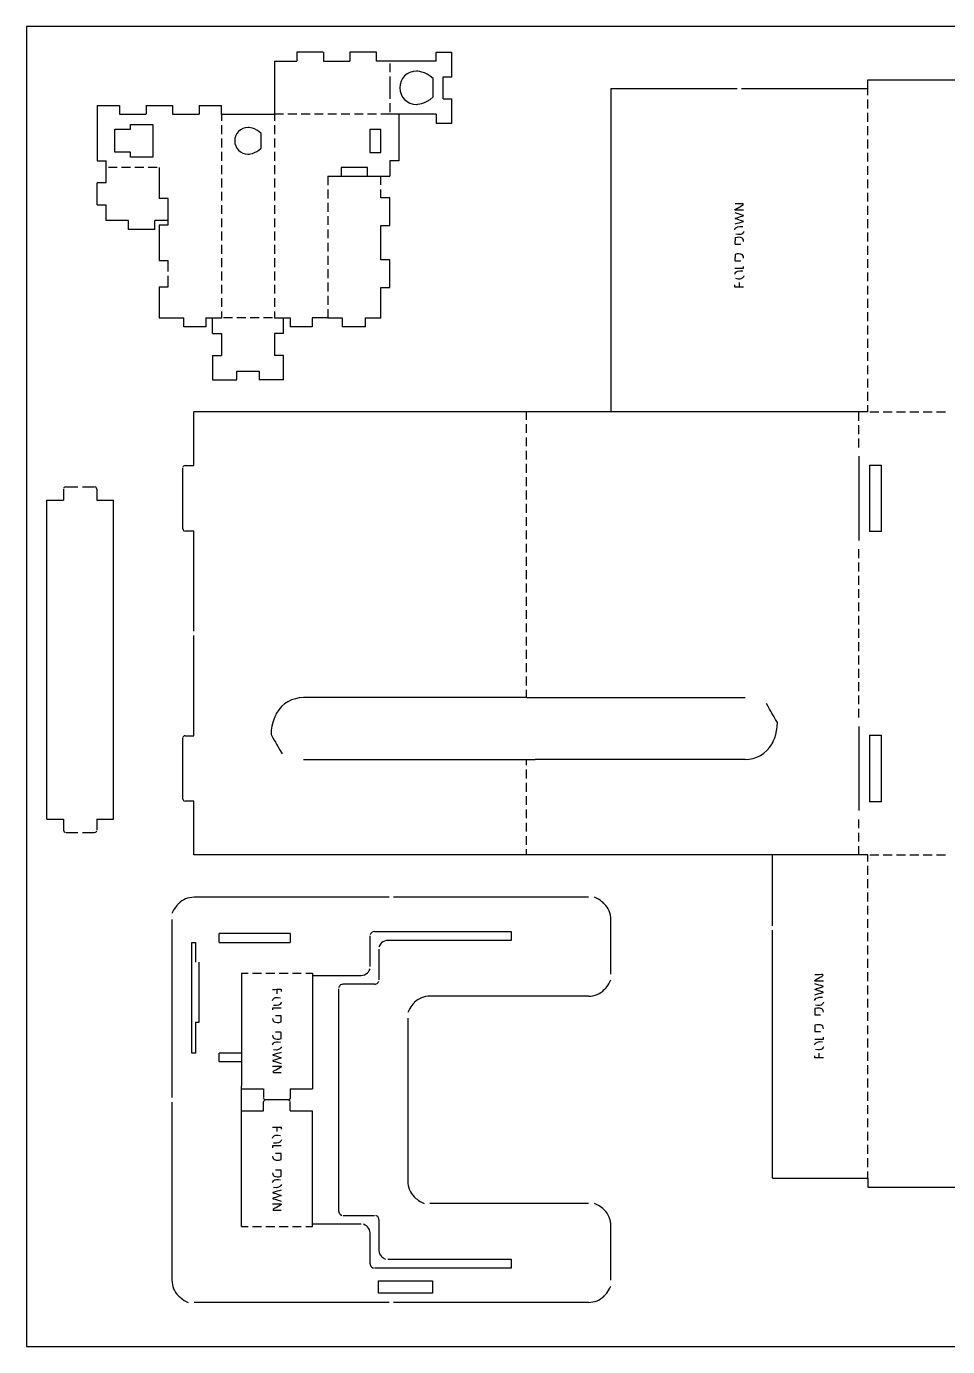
# Model space of a CAD drawing. Extents: x 0.2 to 17.8, y 0.1 to 11.8.
# Drawn here: x 0.18 to 8.36, y 0.1 to 11.84 of the extents above; entities that cross this region are included whole.
import ezdxf

# ---------------------------------------------------------------- set-up
doc = ezdxf.new("R2010")
doc.units = 0
doc.layers.add('Layer_2', color=7, linetype='CONTINUOUS')

msp = doc.modelspace()

# ---------------------------------------------------------------- linework, layer by layer
at = {"layer": 'Layer_2', "color": 1}
for points in [[(0.180912, 0.10472), (17.836313, 0.10472), (17.836313, 11.839345), (0.180912, 11.839345), (0.180912, 0.10472), (0.180912, 0.10472), (0.180912, 0.10472), (0.180912, 0.10472), (0.180912, 0.10472), (0.180912, 0.10472), (0.180912, 0.10472)], [(3.496646, 11.294118), (3.496646, 11.294118), (3.496646, 11.294118), (3.496646, 11.294118), (3.496646, 11.294118), (3.496646, 11.294118)], [(2.030504, 10.822465), (2.030504, 10.822465), (2.030504, 10.822465), (2.030504, 10.822465), (2.030504, 10.822465), (2.030504, 10.822465)]]:
    msp.add_lwpolyline(points, close=True, dxfattribs=at)
for points in [[(2.384835, 11.530733), (2.384835, 11.530344)], [(2.384835, 11.530733), (2.581685, 11.530733)], [(2.384835, 11.530339), (2.384835, 11.058292)], [(2.581685, 11.609473), (2.582079, 11.609473)], [(2.581685, 11.530733), (2.582079, 11.530733)], [(2.582079, 11.609473), (2.582079, 11.530339)], [(2.817512, 11.609473), (2.582079, 11.609473)], [(2.817905, 11.609473), (2.817905, 11.530733)], [(2.817905, 11.530733), (3.054126, 11.530733)], [(3.054126, 11.609473), (3.05452, 11.609473)], [(3.054126, 11.609473), (3.054126, 11.530733)], [(3.054126, 11.530733), (3.05452, 11.530733)], [(3.289953, 11.609473), (3.05452, 11.609473)], [(3.289953, 11.530339), (3.289953, 11.609473)], [(3.821449, 11.529945), (3.289953, 11.529945)], [(3.408063, 11.51085), (3.408063, 11.43211)], [(3.408457, 11.530339), (3.408457, 11.530728)], [(3.821449, 11.530339), (3.821055, 11.530339)], [(3.821449, 11.529945), (3.821449, 11.609079), (3.959244, 11.609079)], [(3.959244, 11.392544), (3.959244, 11.609079)], [(3.408063, 11.39274), (3.408063, 11.314), (3.408063, 11.19589)], [(3.880898, 11.196087), (3.880898, 11.39215), (3.959244, 11.39215)], [(5.370256, 11.286691), (5.370256, 8.412675)], [(5.370256, 11.286691), (6.492303, 11.286691)], [(6.531673, 11.286691), (7.653721, 11.286691)], [(7.653721, 11.365431), (11.43246, 11.365431)], [(7.653721, 11.286691), (7.653721, 11.365431)], [(7.653721, 11.227635), (7.653721, 11.286691)], [(3.408063, 11.15652), (3.408063, 11.077779)], [(3.880898, 11.195694), (3.880898, 11.196083), (3.959244, 11.196087)], [(3.959244, 11.195694), (3.959244, 11.196083)], [(3.959244, 10.979159), (3.959244, 11.195694)], [(7.653721, 11.109525), (7.653721, 11.188265)], [(0.810031, 11.137426), (1.007276, 11.137426)], [(0.810031, 11.137426), (0.810031, 10.645694)], [(1.007276, 11.137426), (1.007276, 11.058685)], [(1.007276, 11.058685), (1.242709, 11.058685)], [(1.242709, 11.137426), (1.479717, 11.137426)], [(1.243102, 11.137426), (1.243102, 11.058292)], [(1.479717, 11.137426), (1.479717, 11.058685)], [(1.479717, 11.058685), (1.71515, 11.058685)], [(1.71515, 11.137426), (1.912394, 11.137426)], [(1.715543, 11.137426), (1.715543, 11.058292)], [(1.912394, 11.058685), (1.912394, 11.137426)], [(1.912394, 11.058685), (2.384835, 11.058685)], [(1.912394, 11.058685), (1.912394, 10.999434)], [(2.463378, 11.058292), (2.384638, 11.058292)], [(2.384835, 11.058685), (2.384835, 10.999434)], [(2.581488, 11.058292), (2.502748, 11.058292)], [(2.699598, 11.058292), (2.620858, 11.058292)], [(2.817709, 11.058292), (2.738968, 11.058292)], [(2.935819, 11.058292), (2.857079, 11.058292)], [(3.053929, 11.058292), (2.975189, 11.058292)], [(3.172039, 11.058292), (3.093299, 11.058292)], [(3.29015, 11.058292), (3.211409, 11.058292)], [(3.40826, 11.058292), (3.32952, 11.058292)], [(3.821055, 11.058292), (3.408063, 11.058292)], [(3.487197, 11.058292), (3.487197, 10.644906)], [(3.821055, 11.057899), (3.821449, 11.057899)], [(3.821449, 11.058292), (3.821449, 10.979159)], [(7.653721, 10.991415), (7.653721, 11.070155)], [(0.967512, 10.924827), (1.105307, 10.924827)], [(0.967512, 10.720103), (0.967512, 10.924827)], [(1.105307, 10.968132), (1.302157, 10.968132)], [(1.105307, 10.924827), (1.105307, 10.968132)], [(1.302157, 10.968132), (1.302157, 10.6768)], [(1.912394, 10.960064), (1.912394, 10.881323)], [(2.384835, 10.960064), (2.384835, 10.881323)], [(3.329717, 10.71971), (3.329717, 10.924434), (3.231291, 10.924434), (3.231291, 10.71971), (3.329717, 10.71971)], [(3.821449, 10.979159), (3.959244, 10.979159)], [(7.653721, 10.873305), (7.653721, 10.952045)], [(1.912394, 10.841953), (1.912394, 10.763213)], [(2.384835, 10.841953), (2.384835, 10.763213)], [(7.653721, 10.755195), (7.653721, 10.833935)], [(1.105307, 10.720103), (0.967512, 10.720103)], [(1.105307, 10.6768), (1.105307, 10.720103)], [(1.912394, 10.723843), (1.912394, 10.645104)], [(2.384835, 10.723843), (2.384835, 10.645104)], [(7.653721, 10.637084), (7.653721, 10.715824)], [(0.810031, 10.6453), (0.888772, 10.6453)], [(0.889165, 10.585852), (0.888772, 10.585852)], [(0.889165, 10.586246), (0.889165, 10.645694)], [(0.889165, 10.448057), (0.889165, 10.586246)], [(0.987197, 10.585852), (0.908457, 10.585852)], [(1.105307, 10.585852), (1.026567, 10.585852)], [(1.302157, 10.6768), (1.105307, 10.6768)], [(1.223417, 10.585852), (1.144677, 10.585852)], [(1.341528, 10.585852), (1.262787, 10.585852)], [(1.360819, 10.585852), (1.361213, 10.585852)], [(1.361213, 10.586246), (1.361213, 10.310655)], [(1.912394, 10.605734), (1.912394, 10.526994)], [(2.384835, 10.605734), (2.384835, 10.526994)], [(3.211213, 10.507112), (3.211213, 10.586246), (2.975386, 10.586246), (2.975386, 10.507112)], [(3.408063, 10.6453), (3.408063, 10.507112)], [(3.487197, 10.644906), (3.408457, 10.644906)], [(7.653721, 10.518974), (7.653721, 10.597714)], [(0.810031, 10.251994), (0.810031, 10.448057)], [(0.889165, 10.448057), (0.810031, 10.448057)], [(0.889165, 10.507505), (0.888772, 10.507505)], [(1.912394, 10.487624), (1.912394, 10.408884)], [(2.384835, 10.487624), (2.384835, 10.408884)], [(2.857276, 10.507308), (2.857276, 10.428568)], [(2.857276, 10.507112), (3.408063, 10.507112)], [(3.329323, 10.430443), (3.329323, 10.506726)], [(7.653721, 10.400864), (7.653721, 10.479604)], [(1.912394, 10.369514), (1.912394, 10.290773)], [(2.384835, 10.369514), (2.384835, 10.290773)], [(2.857276, 10.389198), (2.857276, 10.310458)], [(3.408457, 10.314789), (3.329323, 10.314789), (3.329323, 10.391073)], [(7.653721, 10.282754), (7.653721, 10.361494)], [(0.810031, 10.251994), (0.889165, 10.251994)], [(0.889165, 10.114198), (0.889165, 10.251994)], [(1.361213, 10.074435), (1.440346, 10.074435), (1.440346, 10.310655), (1.361213, 10.310655)], [(1.912394, 10.251403), (1.912394, 10.172663)], [(2.384835, 10.251403), (2.384835, 10.172663)], [(2.857276, 10.271088), (2.857276, 10.192348)], [(3.408457, 10.069514), (3.408457, 10.314789)], [(7.653721, 10.164643), (7.653721, 10.243384)], [(1.086016, 10.113805), (0.889165, 10.113805)], [(1.086016, 10.113805), (1.08641, 10.113805)], [(1.321449, 10.035065), (1.086409, 10.035065), (1.086409, 10.114198)], [(1.440346, 10.113805), (1.321843, 10.113805)], [(1.321843, 10.035065), (1.321843, 10.113805)], [(1.912394, 10.133293), (1.912394, 10.054553)], [(2.384835, 10.133293), (2.384835, 10.054553)], [(2.857276, 10.152978), (2.857276, 10.074238)], [(6.549894, 10.205852), (6.480425, 10.205277)], [(7.653721, 10.046533), (7.653721, 10.125273)], [(1.361213, 10.074435), (1.361213, 9.759867)], [(1.439953, 10.074435), (1.439953, 10.074823)], [(1.912394, 10.015183), (1.912394, 9.936443)], [(2.384835, 10.015183), (2.384835, 9.936443)], [(2.857276, 10.034867), (2.857276, 9.956127)], [(3.408457, 9.764002), (3.329323, 9.764002), (3.329323, 10.069514), (3.408457, 10.069514)], [(7.653721, 9.928423), (7.653721, 10.007163)], [(1.912394, 9.897073), (1.912394, 9.818333)], [(2.384835, 9.897073), (2.384835, 9.818333)], [(2.857276, 9.916757), (2.857276, 9.838017)], [(7.653721, 9.810313), (7.653721, 9.889053)], [(1.361213, 9.759474), (1.439953, 9.759474)], [(1.439953, 9.661048), (1.439953, 9.759474)], [(1.912394, 9.778962), (1.912394, 9.700222)], [(2.384835, 9.778962), (2.384835, 9.700222)], [(2.857276, 9.798647), (2.857276, 9.719907)], [(3.191134, 9.168529), (3.191134, 9.247663), (3.329323, 9.247663), (3.329323, 9.518726), (3.408457, 9.518726), (3.408457, 9.764002)], [(7.653721, 9.692202), (7.653721, 9.770943)], [(1.439953, 9.52404), (1.439953, 9.622466)], [(1.912394, 9.660852), (1.912394, 9.582112)], [(2.384835, 9.660852), (2.384835, 9.582112)], [(2.857276, 9.680537), (2.857276, 9.601797)], [(7.653721, 9.574092), (7.653721, 9.652832)], [(1.361213, 9.52404), (1.439953, 9.52404)], [(1.361213, 9.523647), (1.361213, 9.248057)], [(1.439953, 9.523647), (1.439953, 9.524036)], [(1.912394, 9.542742), (1.912394, 9.464002)], [(2.384835, 9.542742), (2.384835, 9.464002)], [(2.857276, 9.562427), (2.857276, 9.483686)], [(7.653721, 9.455982), (7.653721, 9.534722)], [(1.912394, 9.424632), (1.912394, 9.345892)], [(2.384835, 9.424632), (2.384835, 9.345892)], [(2.857276, 9.444316), (2.857276, 9.365576)], [(7.653721, 9.337872), (7.653721, 9.416612)], [(1.912394, 9.306522), (1.912394, 9.247663)], [(2.384835, 9.306522), (2.384835, 9.247663)], [(2.857276, 9.326206), (2.857276, 9.247466)], [(7.653721, 9.219761), (7.653721, 9.298502)], [(1.361213, 9.248057), (1.578142, 9.248057)], [(1.774205, 9.248057), (1.774205, 9.168923), (1.578142, 9.168923), (1.578142, 9.248057)], [(1.774205, 9.248057), (1.912394, 9.248057)], [(1.774598, 9.247663), (1.774205, 9.247663)], [(1.774598, 9.168923), (1.774205, 9.168923)], [(1.833654, 9.109867), (1.833654, 9.248057)], [(1.912394, 9.247663), (1.912394, 9.248063)], [(1.912394, 9.247663), (1.912394, 9.247274)], [(2.010819, 9.247663), (1.932079, 9.247663)], [(2.128929, 9.247663), (2.050189, 9.247663)], [(2.247039, 9.247663), (2.168299, 9.247663)], [(2.36515, 9.247663), (2.286409, 9.247663)], [(2.384835, 9.247663), (2.384835, 9.247274)], [(2.52263, 9.247269), (2.384835, 9.247269)], [(2.463575, 9.110262), (2.463575, 9.248057)], [(2.71948, 9.168529), (2.52263, 9.168529)], [(2.523024, 9.247663), (2.523024, 9.168529)], [(2.857276, 9.247663), (2.719087, 9.247663)], [(2.71948, 9.247269), (2.719087, 9.247269)], [(2.71948, 9.247269), (2.71948, 9.168529)], [(2.857276, 9.247663), (2.985622, 9.247663), (2.985622, 9.168529)], [(3.191134, 9.168529), (2.985622, 9.168529)], [(3.191528, 9.247269), (3.191134, 9.247269)], [(3.191528, 9.168529), (3.191134, 9.168529)], [(3.329717, 9.247269), (3.329717, 9.247658)], [(7.653721, 9.101651), (7.653721, 9.180391)], [(1.833654, 9.109867), (1.912394, 9.109867)], [(1.912394, 9.109867), (1.912394, 9.110256)], [(1.912394, 9.109867), (1.912394, 8.913805)], [(2.463575, 9.109867), (2.384835, 9.109867), (2.384835, 9.110256)], [(2.384835, 9.109867), (2.384835, 8.913805)], [(7.653721, 8.983541), (7.653721, 9.062281)], [(7.653721, 8.865431), (7.653721, 8.944171)], [(1.833654, 8.913805), (1.912394, 8.913805)], [(1.833654, 8.91341), (1.833654, 8.696876)], [(2.463575, 8.913805), (2.384835, 8.913805)], [(2.463575, 8.696876), (2.463575, 8.91341)], [(7.653721, 8.747321), (7.653721, 8.826061)], [(1.833654, 8.696876), (2.050583, 8.696876)], [(2.050583, 8.696876), (2.050583, 8.776009)], [(2.050583, 8.776009), (2.247039, 8.776009)], [(2.463575, 8.696876), (2.246646, 8.696876)], [(2.247039, 8.776009), (2.247039, 8.696876)], [(7.653721, 8.62921), (7.653721, 8.70795)], [(7.653721, 8.5111), (7.653721, 8.58984)], [(7.653721, 8.412675), (7.653721, 8.47173)], [(1.669075, 7.935903), (1.669075, 8.412281)], [(7.653327, 8.412281), (1.669075, 8.412281)], [(4.621831, 8.343777), (4.621831, 8.412281)], [(4.700965, 8.412675), (4.700965, 8.412281)], [(7.574587, 8.412675), (7.574191, 8.412675), (7.574191, 8.412281)], [(7.574386, 8.333549), (7.574386, 8.412289)], [(7.574587, 8.412281), (7.574587, 8.412675)], [(7.673012, 8.412675), (7.751752, 8.412675)], [(7.791122, 8.412675), (7.869862, 8.412675)], [(7.909232, 8.412675), (7.987973, 8.412675)], [(8.027343, 8.412675), (8.106083, 8.412675)], [(8.145453, 8.412675), (8.224193, 8.412675)], [(8.263563, 8.412675), (8.342303, 8.412675)], [(4.621831, 8.225667), (4.621831, 8.304407)], [(7.574386, 8.215439), (7.574386, 8.294179)], [(4.621831, 8.107557), (4.621831, 8.186297)], [(7.573992, 8.117013), (7.574386, 8.117013)], [(7.574386, 8.097328), (7.574386, 8.176069)], [(4.621831, 7.989447), (4.621831, 8.068187)], [(7.574193, 8.01858), (7.574193, 7.270549)], [(1.57065, 7.372911), (1.57065, 7.916218)], [(1.590335, 7.935903), (1.669075, 7.935903)], [(4.621831, 7.871336), (4.621831, 7.950076)], [(7.669862, 7.940234), (7.776162, 7.940234)], [(7.669862, 7.940234), (7.669862, 7.349683)], [(7.776162, 7.349683), (7.776162, 7.940234)], [(0.530496, 7.746139), (0.638764, 7.746139)], [(0.678134, 7.746139), (0.786402, 7.746139)], [(4.621831, 7.753226), (4.621831, 7.831966)], [(0.363173, 4.793384), (0.363173, 7.628029)], [(0.363173, 7.628029), (0.510811, 7.628029)], [(0.510811, 7.726454), (0.510811, 7.628029)], [(0.806087, 7.726454), (0.806087, 7.628029)], [(0.806087, 7.628029), (0.953733, 7.628029)], [(0.953725, 4.793384), (0.953725, 7.628029)], [(4.621831, 7.635116), (4.621831, 7.713856)], [(4.621831, 7.517006), (4.621831, 7.595746)], [(4.621831, 7.398895), (4.621831, 7.477635)], [(1.669075, 7.353226), (1.590335, 7.353226)], [(1.669075, 6.463462), (1.669075, 7.353226)], [(4.621831, 7.280785), (4.621831, 7.359525)], [(7.776162, 7.349683), (7.669862, 7.349683)], [(4.621831, 7.162675), (4.621831, 7.241415)], [(7.574193, 7.113069), (7.574193, 7.191809)], [(4.621831, 7.044565), (4.621831, 7.123305)], [(7.574193, 6.994958), (7.574193, 7.073698)], [(4.621831, 6.926454), (4.621831, 7.005195)], [(7.574193, 6.876848), (7.574193, 6.955588)], [(4.621831, 6.808344), (4.621831, 6.887084)], [(7.574193, 6.758738), (7.574193, 6.837478)], [(4.621831, 6.690234), (4.621831, 6.768974)], [(7.574193, 6.640628), (7.574193, 6.719368)], [(4.621831, 6.572124), (4.621831, 6.650864)], [(7.574193, 6.522517), (7.574193, 6.601258)], [(4.621831, 6.454013), (4.621831, 6.532754)], [(7.574193, 6.404407), (7.574193, 6.483147)], [(1.669075, 5.534328), (1.669075, 6.424092)], [(4.621831, 6.335903), (4.621831, 6.414643)], [(7.574193, 6.286297), (7.574193, 6.365037)], [(4.621831, 6.217793), (4.621831, 6.296533)], [(7.574193, 6.168187), (7.574193, 6.246927)], [(4.621831, 6.099683), (4.621831, 6.178423)], [(7.574193, 6.050076), (7.574193, 6.128817)], [(4.621831, 5.981572), (4.621831, 6.060313)], [(7.574193, 5.931966), (7.574193, 6.010706)], [(4.621831, 5.873305), (2.641114, 5.873305)], [(4.621831, 5.873698), (4.621831, 5.942202)], [(4.621831, 5.873698), (4.700571, 5.873698)], [(4.700571, 5.873698), (6.563177, 5.873698)], [(7.574193, 5.813856), (7.574193, 5.892596)], [(7.574193, 5.695746), (7.574193, 5.774486)], [(1.590335, 5.534328), (1.669075, 5.534328)], [(7.574193, 5.617006), (7.574193, 4.868974)], [(7.669862, 5.538659), (7.669862, 4.948108)], [(7.669862, 5.538659), (7.776162, 5.538659)], [(7.776162, 4.948108), (7.776162, 5.538659)], [(1.57065, 4.971336), (1.57065, 5.514643)], [(2.641114, 5.322124), (4.621831, 5.322124)], [(4.621831, 5.322517), (4.700571, 5.322517)], [(4.621831, 5.273108), (4.621831, 5.322517)], [(6.563177, 5.322517), (4.700571, 5.322517)], [(4.621831, 5.154998), (4.621831, 5.233738)], [(4.621831, 5.036887), (4.621831, 5.115628)], [(1.669075, 4.951651), (1.590335, 4.951651)], [(1.669075, 4.475273), (1.669075, 4.951651)], [(4.621831, 4.918777), (4.621831, 4.997517)], [(7.776162, 4.948108), (7.669862, 4.948108)], [(4.621831, 4.800667), (4.621831, 4.879407)], [(0.363173, 4.793384), (0.510811, 4.793384)], [(0.510811, 4.793384), (0.510811, 4.694958)], [(0.806087, 4.793384), (0.806087, 4.694958)], [(0.806087, 4.793384), (0.953733, 4.793384)], [(4.621831, 4.682557), (4.621831, 4.761297)], [(7.574386, 4.711494), (7.574386, 4.790234)], [(0.530496, 4.675273), (0.638764, 4.675273)], [(0.678134, 4.675273), (0.786402, 4.675273)], [(4.621831, 4.564447), (4.621831, 4.643187)], [(7.574386, 4.593384), (7.574386, 4.672124)], [(7.653721, 4.475667), (1.669075, 4.475273)], [(4.621831, 4.47547), (4.621831, 4.525076)], [(4.700571, 4.476061), (4.700571, 4.475667)], [(6.807264, 3.845746), (6.807264, 4.475667)], [(7.573799, 4.475273), (7.574193, 4.475273)], [(7.573992, 4.494958), (7.574386, 4.494958)], [(7.574386, 4.475273), (7.574386, 4.554013)], [(7.574587, 4.475667), (7.574587, 4.476061)], [(7.653721, 4.416612), (7.653721, 4.475667)], [(7.673012, 4.475667), (7.751752, 4.475667)], [(7.791122, 4.475667), (7.869862, 4.475667)], [(7.909232, 4.475667), (7.987973, 4.475667)], [(8.027343, 4.475667), (8.106083, 4.475667)], [(8.145453, 4.475667), (8.224193, 4.475667)], [(8.263563, 4.475667), (8.342303, 4.475667)], [(7.653721, 4.298502), (7.653721, 4.377242)], [(7.653721, 4.180391), (7.653721, 4.259132)], [(7.653721, 4.062281), (7.653721, 4.141021)], [(3.402421, 4.098769), (1.670137, 4.098769)], [(5.174074, 4.098769), (3.441791, 4.098769)], [(7.653721, 3.944171), (7.653721, 4.022911)], [(1.473286, 3.901918), (1.473286, 2.31806)], [(5.370925, 3.416418), (5.370925, 3.901918)], [(7.653721, 3.826061), (7.653721, 3.904801)], [(2.523286, 3.776599), (1.893365, 3.776599)], [(1.893365, 3.697859), (1.893365, 3.776599)], [(2.523286, 3.776599), (2.523286, 3.697859)], [(3.272786, 3.794438), (4.485097, 3.794438)], [(4.485097, 3.794438), (4.485097, 3.715698)], [(6.807264, 1.601648), (6.807264, 3.806376)], [(7.653721, 3.70795), (7.653721, 3.786691)], [(1.648484, 2.713606), (1.648484, 3.697859)], [(1.648484, 3.697859), (1.683916, 3.697859)], [(1.683916, 3.697859), (1.683916, 3.521548)], [(1.893365, 3.697859), (2.523286, 3.697859)], [(3.233416, 3.482891), (3.233416, 3.755068)], [(4.485097, 3.715698), (3.390897, 3.715698)], [(7.653721, 3.58984), (7.653721, 3.66858)], [(1.713952, 3.521548), (1.713952, 3.521548)], [(3.312157, 3.636958), (3.312157, 3.36478)], [(7.653721, 3.47173), (7.653721, 3.55047)], [(2.090216, 3.423835), (2.090216, 2.419899)], [(2.090216, 3.423835), (2.149862, 3.423835)], [(2.189232, 3.423835), (2.267972, 3.423835)], [(2.307342, 3.423835), (2.386082, 3.423835)], [(2.425452, 3.423835), (2.504192, 3.423835)], [(2.543563, 3.423835), (2.622303, 3.423835)], [(2.661673, 3.423835), (2.721318, 3.423835)], [(2.721318, 3.423835), (2.721318, 2.396792)], [(2.721318, 3.40415), (3.154676, 3.40415)], [(7.653721, 3.35362), (7.653721, 3.43236)], [(2.953633, 3.28604), (2.953633, 1.310705)], [(3.272786, 3.32541), (2.993003, 3.32541)], [(7.258555, 3.354057), (7.189087, 3.353482)], [(7.653721, 3.23551), (7.653721, 3.31425)], [(5.174074, 3.219701), (3.764625, 3.219701)], [(7.653721, 3.117399), (7.653721, 3.196139)], [(7.653721, 2.999289), (7.653721, 3.078029)], [(1.683916, 2.989083), (1.713952, 2.989083)], [(1.683916, 2.989083), (1.683916, 2.713606)], [(3.567775, 3.022851), (3.567775, 1.574032)], [(7.653721, 2.881179), (7.653721, 2.959919)], [(7.653721, 2.763069), (7.653721, 2.841809)], [(1.683916, 2.713606), (1.648484, 2.713606)], [(2.090216, 2.713606), (1.893365, 2.713606)], [(1.893365, 2.634866), (1.893365, 2.713606)], [(7.653721, 2.644958), (7.653721, 2.723699)], [(2.090216, 2.634866), (1.893365, 2.634866)], [(2.367862, 2.597012), (2.437329, 2.597589)], [(7.653721, 2.526848), (7.653721, 2.605588)], [(7.653721, 2.408738), (7.653721, 2.487478)], [(2.090216, 2.176848), (2.090216, 2.419899)], [(2.090216, 2.396792), (2.287066, 2.396792)], [(2.287066, 2.396792), (2.287066, 2.318052)], [(2.524467, 2.396792), (2.721318, 2.396792)], [(2.524467, 2.396792), (2.524467, 2.318052)], [(7.653721, 2.290628), (7.653721, 2.369368)], [(1.473286, 2.27869), (1.473286, 0.694831)], [(2.287066, 2.199953), (2.287066, 2.278693)], [(2.504783, 2.298366), (2.306752, 2.298366)], [(2.524467, 2.199953), (2.524467, 2.278693)], [(7.653721, 2.172518), (7.653721, 2.251258)], [(2.090216, 2.199953), (2.287066, 2.199953)], [(2.090216, 1.17291), (2.090216, 2.176848)], [(2.524467, 2.199953), (2.721318, 2.199953)], [(2.721318, 1.17291), (2.721318, 2.199953)], [(7.653721, 2.054407), (7.653721, 2.133148)], [(7.653721, 1.936297), (7.653721, 2.015037)], [(7.653721, 1.818187), (7.653721, 1.896927)], [(7.653721, 1.700077), (7.653721, 1.778817)], [(7.653721, 1.601651), (7.653721, 1.660707)], [(6.807264, 1.601651), (7.653721, 1.601651)], [(7.653721, 1.601651), (7.653721, 1.522911)], [(7.653721, 1.522911), (11.43246, 1.522911)], [(2.367862, 1.373131), (2.437329, 1.373708)], [(5.174074, 1.377182), (3.764625, 1.377182)], [(3.154676, 1.192595), (2.721318, 1.192595)], [(2.993003, 1.271335), (3.272786, 1.271335)], [(3.312157, 1.231965), (3.312157, 0.959792)], [(5.370925, 0.694831), (5.370925, 1.180331)], [(2.090216, 1.17291), (2.149862, 1.17291)], [(2.189232, 1.17291), (2.267972, 1.17291)], [(2.307342, 1.17291), (2.386082, 1.17291)], [(2.425452, 1.17291), (2.504192, 1.17291)], [(2.543563, 1.17291), (2.622303, 1.17291)], [(2.661673, 1.17291), (2.721318, 1.17291)], [(3.233416, 0.841682), (3.233416, 1.113855)], [(3.390897, 0.881052), (4.485097, 0.881052)], [(4.485097, 0.881052), (4.485097, 0.802312)], [(4.485097, 0.802312), (3.272786, 0.802312)], [(3.308219, 0.689123), (3.788535, 0.689123)], [(3.308219, 0.580854), (3.308219, 0.689123)], [(3.788535, 0.689123), (3.788535, 0.580854)], [(3.402421, 0.497981), (1.670137, 0.497981)], [(3.788535, 0.580854), (3.308219, 0.580854)], [(5.174074, 0.497981), (3.441791, 0.497981)]]:
    msp.add_lwpolyline(points, dxfattribs=at)
for points in [[(3.644283, 11.441756), (3.562748, 11.441756), (3.496646, 11.375659), (3.496646, 11.294118)], [(3.791921, 11.375659), (3.725823, 11.441756), (3.644283, 11.441756), (3.644283, 11.441756)], [(3.496646, 11.294118), (3.496646, 11.212579), (3.562744, 11.14648), (3.644283, 11.14648)], [(3.791921, 11.212579), (3.791921, 11.294118), (3.791921, 11.294118), (3.791921, 11.375659)], [(3.644283, 11.14648), (3.644283, 11.14648), (3.725823, 11.14648), (3.791921, 11.212579)], [(2.148614, 10.940575), (2.083386, 10.940575), (2.030504, 10.887697), (2.030504, 10.822465)], [(2.266724, 10.887694), (2.213846, 10.940575), (2.148614, 10.940575), (2.148614, 10.940575)], [(2.030504, 10.822465), (2.030504, 10.757233), (2.083386, 10.704355), (2.148614, 10.704355)], [(2.266724, 10.757233), (2.266724, 10.822465), (2.266724, 10.822465), (2.266724, 10.887694)], [(2.148614, 10.704355), (2.148614, 10.704355), (2.213846, 10.704355), (2.266724, 10.757233)], [(6.480425, 10.205278), (6.480425, 10.205278), (6.472099, 10.205211), (6.472347, 10.211699)], [(6.472347, 10.211699), (6.480008, 10.215994), (6.480008, 10.215994), (6.480008, 10.215994)], [(6.543551, 10.262585), (6.543551, 10.262585), (6.543551, 10.262585), (6.474082, 10.26201)], [(6.480008, 10.215994), (6.543969, 10.251868), (6.543969, 10.251868), (6.543969, 10.251868)], [(6.543969, 10.251868), (6.55163, 10.256163), (6.551878, 10.262652), (6.543551, 10.262585)], [(6.479012, 10.12934), (6.473984, 10.130982), (6.47474, 10.132187), (6.479221, 10.133683)], [(6.545745, 10.159856), (6.522095, 10.166931), (6.498449, 10.17401), (6.474804, 10.181084)], [(6.475433, 10.084041), (6.498799, 10.090667), (6.522166, 10.097289), (6.545532, 10.103915)], [(6.523217, 10.11488), (6.501114, 10.122112), (6.479012, 10.12934), (6.479012, 10.12934)], [(6.479221, 10.133683), (6.479221, 10.133683), (6.501327, 10.141076), (6.52343, 10.148466)], [(6.549303, 10.106348), (6.545323, 10.107651), (6.545323, 10.107651), (6.523217, 10.11488)], [(6.52343, 10.148466), (6.545532, 10.15586), (6.545532, 10.15586), (6.549642, 10.157234)], [(6.545532, 10.103915), (6.545532, 10.103915), (6.550473, 10.105317), (6.549303, 10.106348)], [(6.549642, 10.157234), (6.551, 10.158281), (6.545745, 10.159856), (6.545745, 10.159856)], [(6.472618, 10.032238), (6.474091, 10.039013), (6.476973, 10.045092), (6.482311, 10.049687)], [(6.53052, 9.992025), (6.53052, 9.992025), (6.510642, 9.983722), (6.480236, 9.99243)], [(6.482311, 10.049687), (6.482311, 10.049687), (6.503185, 10.067647), (6.542414, 10.061498)], [(6.551358, 10.016726), (6.548673, 10.00595), (6.540851, 9.99634), (6.53052, 9.992025)], [(6.473835, 9.909029), (6.473791, 9.903903), (6.476457, 9.904695), (6.480677, 9.904695)], [(6.47398, 9.92434), (6.473902, 9.916687), (6.473834, 9.909029), (6.473834, 9.909029)], [(6.474319, 9.960407), (6.474051, 9.931994), (6.474051, 9.931994), (6.47398, 9.92434)], [(6.525303, 9.963029), (6.525303, 9.963029), (6.50028, 9.968761), (6.474319, 9.960407)], [(6.480677, 9.904695), (6.480677, 9.904695), (6.503272, 9.904695), (6.525866, 9.904695)], [(6.550142, 9.928691), (6.550142, 9.947128), (6.54376, 9.958801), (6.525303, 9.963029)], [(6.473835, 9.761072), (6.473791, 9.755947), (6.476457, 9.756738), (6.480677, 9.756738)], [(6.47398, 9.776384), (6.473902, 9.768726), (6.473834, 9.761072), (6.473834, 9.761072)], [(6.474319, 9.81245), (6.474051, 9.784037), (6.474051, 9.784037), (6.47398, 9.776384)], [(6.525303, 9.815073), (6.525303, 9.815073), (6.50028, 9.820805), (6.474319, 9.81245)], [(6.480677, 9.756738), (6.480677, 9.756738), (6.503272, 9.756738), (6.525866, 9.756738)], [(6.550142, 9.780734), (6.550142, 9.799171), (6.54376, 9.810844), (6.525303, 9.815073)], [(6.472618, 9.637348), (6.474091, 9.644124), (6.476973, 9.650202), (6.482311, 9.654797)], [(6.473276, 9.68925), (6.497134, 9.68925), (6.520992, 9.68925), (6.544851, 9.68925)], [(6.482311, 9.654797), (6.482311, 9.654797), (6.503185, 9.672758), (6.542414, 9.666604)], [(6.544851, 9.68925), (6.544851, 9.68925), (6.548366, 9.68925), (6.550736, 9.688931)], [(6.550736, 9.688931), (6.550692, 9.693002), (6.550692, 9.693002), (6.550575, 9.706135)], [(6.476292, 9.522514), (6.476292, 9.522514), (6.473268, 9.522514), (6.473469, 9.52455)], [(6.473469, 9.52455), (6.473469, 9.527014), (6.473469, 9.527014), (6.473469, 9.541259)], [(6.550512, 9.522592), (6.525772, 9.522569), (6.501032, 9.522536), (6.476292, 9.522514)], [(6.53052, 9.597135), (6.53052, 9.597135), (6.510642, 9.588832), (6.480236, 9.597537)], [(6.511146, 9.563643), (6.51115, 9.551435), (6.51115, 9.539226), (6.511146, 9.527013)], [(6.551358, 9.621836), (6.548673, 9.611061), (6.540851, 9.60145), (6.53052, 9.597135)], [(1.576414, 7.930135), (1.576414, 7.930135), (1.572721, 7.926447), (1.57065, 7.921439)], [(1.590335, 7.935903), (1.585114, 7.935903), (1.580107, 7.933828), (1.576414, 7.930135)], [(0.530496, 7.746139), (0.525276, 7.746139), (0.520268, 7.744065), (0.516575, 7.740372)], [(0.800319, 7.740372), (0.800319, 7.740372), (0.79663, 7.744065), (0.791622, 7.746139)], [(0.516575, 7.740372), (0.516575, 7.740372), (0.512886, 7.736683), (0.510811, 7.731675)], [(0.806087, 7.726454), (0.806087, 7.731675), (0.804012, 7.736683), (0.800319, 7.740372)], [(1.57065, 7.372911), (1.57065, 7.367691), (1.572725, 7.362683), (1.576418, 7.35899)], [(1.576418, 7.35899), (1.576418, 7.35899), (1.580107, 7.355297), (1.585114, 7.353226)], [(2.641114, 5.873305), (2.542654, 5.873305), (2.451673, 5.820777), (2.402445, 5.73551)], [(6.851079, 5.650635), (6.801847, 5.735903), (6.801847, 5.735903), (6.752618, 5.821171)], [(2.402445, 5.73551), (2.402445, 5.73551), (2.353213, 5.650242), (2.353213, 5.545187)], [(6.801847, 5.460313), (6.801847, 5.460313), (6.851079, 5.54558), (6.851079, 5.650635)], [(1.576414, 5.528561), (1.576414, 5.528561), (1.572721, 5.524872), (1.57065, 5.519864)], [(1.590335, 5.534328), (1.585114, 5.534328), (1.580107, 5.532254), (1.576414, 5.528561)], [(2.353213, 5.545187), (2.402445, 5.459919), (2.402445, 5.459919), (2.451673, 5.374651)], [(6.563177, 5.322517), (6.661638, 5.322517), (6.752618, 5.375045), (6.801847, 5.460313)], [(1.57065, 4.971336), (1.57065, 4.966116), (1.572725, 4.961108), (1.576418, 4.957415)], [(1.576418, 4.957415), (1.576418, 4.957415), (1.580107, 4.953722), (1.585114, 4.951651)], [(0.510811, 4.694958), (0.510811, 4.689738), (0.512886, 4.68473), (0.516575, 4.681037)], [(0.516575, 4.681037), (0.516575, 4.681037), (0.520268, 4.677348), (0.525276, 4.675273)], [(0.786402, 4.675273), (0.791622, 4.675273), (0.79663, 4.677348), (0.800319, 4.681037)], [(0.800319, 4.681037), (0.800319, 4.681037), (0.804012, 4.68473), (0.806087, 4.689738)], [(1.530944, 4.04111), (1.530944, 4.04111), (1.494027, 4.004192), (1.473286, 3.954123)], [(1.670137, 4.098769), (1.617928, 4.098769), (1.567862, 4.078029), (1.530944, 4.04111)], [(5.313267, 4.04111), (5.313267, 4.04111), (5.276354, 4.078029), (5.226283, 4.098769)], [(5.370925, 3.901918), (5.370925, 3.954123), (5.350184, 4.004192), (5.313267, 4.04111)], [(3.244948, 3.782906), (3.244948, 3.782906), (3.237566, 3.77552), (3.233416, 3.765509)], [(3.272786, 3.794438), (3.262346, 3.794438), (3.252334, 3.790288), (3.244948, 3.782906)], [(3.335219, 3.692634), (3.335219, 3.692634), (3.320456, 3.677863), (3.312157, 3.657839)], [(3.390897, 3.715698), (3.370015, 3.715698), (3.349992, 3.707399), (3.335219, 3.692634)], [(1.713952, 2.989083), (1.713952, 2.989083), (1.713952, 2.989083), (1.713952, 3.521548)], [(3.154676, 3.40415), (3.175566, 3.40415), (3.195589, 3.412442), (3.210354, 3.427205)], [(3.210354, 3.427205), (3.210354, 3.427205), (3.225125, 3.441978), (3.233416, 3.462001)], [(7.252212, 3.410789), (7.252212, 3.410789), (7.252212, 3.410789), (7.182744, 3.410215)], [(7.25263, 3.400073), (7.260292, 3.404368), (7.26054, 3.410856), (7.252212, 3.410789)], [(2.965165, 3.313879), (2.965165, 3.313879), (2.957778, 3.306493), (2.953633, 3.296481)], [(2.993003, 3.32541), (2.982558, 3.32541), (2.972546, 3.321261), (2.965165, 3.313879)], [(3.272786, 3.32541), (3.283232, 3.32541), (3.293244, 3.329555), (3.300625, 3.336938)], [(3.300625, 3.336938), (3.300625, 3.336938), (3.308011, 3.344323), (3.312157, 3.354335)], [(5.313267, 3.277355), (5.313267, 3.277355), (5.350184, 3.314272), (5.370925, 3.364343)], [(7.189087, 3.353482), (7.189087, 3.353482), (7.18076, 3.353415), (7.181008, 3.359904)], [(7.181008, 3.359904), (7.18867, 3.364199), (7.18867, 3.364199), (7.18867, 3.364199)], [(7.254406, 3.308061), (7.230756, 3.315135), (7.207111, 3.322214), (7.183465, 3.329289)], [(7.187882, 3.281887), (7.187882, 3.281887), (7.209989, 3.289281), (7.232091, 3.296671)], [(7.18867, 3.364199), (7.25263, 3.400073), (7.25263, 3.400073), (7.25263, 3.400073)], [(7.232091, 3.296671), (7.254193, 3.304065), (7.254193, 3.304065), (7.258304, 3.305439)], [(7.258304, 3.305439), (7.259662, 3.306485), (7.254406, 3.308061), (7.254406, 3.308061)], [(2.366397, 3.181029), (2.369082, 3.191804), (2.376905, 3.201414), (2.387235, 3.205729)], [(2.367244, 3.280272), (2.391984, 3.280272), (2.416724, 3.280272), (2.441464, 3.280383)], [(2.387235, 3.205729), (2.387235, 3.205729), (2.407114, 3.214032), (2.437519, 3.205329)], [(2.406609, 3.239221), (2.406605, 3.25143), (2.406605, 3.263639), (2.406609, 3.275851)], [(2.441464, 3.280383), (2.441464, 3.280383), (2.444487, 3.280383), (2.444286, 3.278348)], [(2.444286, 3.278348), (2.444286, 3.275883), (2.444286, 3.275883), (2.444286, 3.261639)], [(3.764625, 3.219701), (3.712416, 3.219701), (3.662346, 3.198961), (3.625433, 3.162044)], [(5.174074, 3.219701), (5.226283, 3.219701), (5.276354, 3.240442), (5.313267, 3.277355)], [(7.18128, 3.180443), (7.182752, 3.187218), (7.185634, 3.193297), (7.190973, 3.197891)], [(7.187673, 3.277545), (7.182646, 3.279187), (7.183402, 3.280391), (7.187882, 3.281887)], [(7.184095, 3.232246), (7.207461, 3.238872), (7.230827, 3.245494), (7.254193, 3.25212)], [(7.231878, 3.263084), (7.209776, 3.270317), (7.187673, 3.277545), (7.187673, 3.277545)], [(7.190973, 3.197891), (7.190973, 3.197891), (7.211847, 3.215852), (7.251075, 3.209702)], [(7.257965, 3.254553), (7.253984, 3.255856), (7.253984, 3.255856), (7.231878, 3.263084)], [(7.254193, 3.25212), (7.254193, 3.25212), (7.259134, 3.253521), (7.257965, 3.254553)], [(2.372905, 3.113615), (2.372905, 3.113615), (2.369389, 3.113615), (2.367019, 3.113938)], [(2.367019, 3.113938), (2.367019, 3.109866), (2.367019, 3.109866), (2.367175, 3.096732)], [(2.444479, 3.113615), (2.420622, 3.113615), (2.396763, 3.113615), (2.372905, 3.113615)], [(2.435444, 3.148068), (2.435444, 3.148068), (2.414571, 3.130106), (2.375342, 3.136261)], [(2.445137, 3.165516), (2.443665, 3.158741), (2.440783, 3.152662), (2.435444, 3.148068)], [(3.625433, 3.162044), (3.625433, 3.162044), (3.588515, 3.125126), (3.567775, 3.07506)], [(7.182496, 3.057234), (7.182452, 3.052108), (7.185118, 3.052899), (7.189339, 3.052899)], [(7.182642, 3.072544), (7.182564, 3.064891), (7.182496, 3.057234), (7.182496, 3.057234)], [(7.182981, 3.108612), (7.182713, 3.080199), (7.182713, 3.080199), (7.182642, 3.072544)], [(7.233965, 3.111234), (7.233965, 3.111234), (7.208941, 3.116967), (7.182981, 3.108612)], [(7.239181, 3.14023), (7.239181, 3.14023), (7.219303, 3.131927), (7.188898, 3.140636)], [(7.189339, 3.052899), (7.189339, 3.052899), (7.211933, 3.052899), (7.234528, 3.052899)], [(7.258803, 3.076896), (7.258803, 3.095332), (7.252421, 3.107006), (7.233965, 3.111234)], [(7.26002, 3.164931), (7.257335, 3.154155), (7.249512, 3.144545), (7.239181, 3.14023)], [(2.367614, 3.022131), (2.367614, 3.003693), (2.373995, 2.99202), (2.392452, 2.987792)], [(2.437083, 3.046126), (2.437083, 3.046126), (2.414488, 3.046126), (2.391894, 3.046126)], [(2.392452, 2.987792), (2.392452, 2.987792), (2.417476, 2.98206), (2.443436, 2.990414)], [(2.443925, 3.041792), (2.443925, 3.046918), (2.441303, 3.046126), (2.437083, 3.046126)], [(2.443436, 2.990414), (2.443703, 3.018828), (2.443703, 3.018828), (2.44378, 3.026481)], [(2.443781, 3.026481), (2.443892, 3.034139), (2.443925, 3.041792), (2.443925, 3.041792)], [(7.182981, 2.960656), (7.182713, 2.932242), (7.182713, 2.932242), (7.182642, 2.924588)], [(7.233965, 2.963277), (7.233965, 2.963277), (7.208941, 2.96901), (7.182981, 2.960656)], [(7.258803, 2.928939), (7.258803, 2.947376), (7.252421, 2.959049), (7.233965, 2.963277)], [(2.367614, 2.874174), (2.367614, 2.855736), (2.373995, 2.844063), (2.392452, 2.839835)], [(2.387235, 2.810839), (2.387235, 2.810839), (2.407114, 2.819142), (2.437519, 2.810439)], [(2.437083, 2.89817), (2.437083, 2.89817), (2.414488, 2.89817), (2.391894, 2.89817)], [(2.392452, 2.839835), (2.392452, 2.839835), (2.417476, 2.834103), (2.443436, 2.842458)], [(2.443925, 2.893835), (2.443925, 2.898961), (2.441303, 2.89817), (2.437083, 2.89817)], [(2.443436, 2.842458), (2.443703, 2.870871), (2.443703, 2.870871), (2.44378, 2.878524)], [(2.443781, 2.878524), (2.443892, 2.886178), (2.443925, 2.893835), (2.443925, 2.893835)], [(7.181937, 2.837454), (7.205796, 2.837454), (7.229654, 2.837454), (7.253512, 2.837454)], [(7.182496, 2.909277), (7.182452, 2.904151), (7.185118, 2.904942), (7.189339, 2.904942)], [(7.182642, 2.924588), (7.182564, 2.916931), (7.182496, 2.909277), (7.182496, 2.909277)], [(7.189339, 2.904942), (7.189339, 2.904942), (7.211933, 2.904942), (7.234528, 2.904942)], [(7.190973, 2.803001), (7.190973, 2.803001), (7.211847, 2.820962), (7.251075, 2.814809)], [(7.253512, 2.837454), (7.253512, 2.837454), (7.257028, 2.837454), (7.259398, 2.837131)], [(7.259398, 2.837132), (7.259354, 2.841203), (7.259354, 2.841203), (7.259237, 2.854337)], [(2.366397, 2.786139), (2.369082, 2.796914), (2.376905, 2.806524), (2.387235, 2.810839)], [(2.442322, 2.718823), (2.418956, 2.712198), (2.395589, 2.705575), (2.372224, 2.69895)], [(2.435444, 2.753178), (2.435444, 2.753178), (2.414571, 2.735218), (2.375342, 2.741366)], [(2.445137, 2.770626), (2.443665, 2.763851), (2.440783, 2.757772), (2.435444, 2.753178)], [(7.18128, 2.785553), (7.182752, 2.792329), (7.185634, 2.798407), (7.190973, 2.803001)], [(7.239181, 2.74534), (7.239181, 2.74534), (7.219303, 2.737037), (7.188898, 2.74574)], [(7.219807, 2.711848), (7.219811, 2.699639), (7.219811, 2.687431), (7.219807, 2.675218)], [(7.26002, 2.770041), (7.257335, 2.759266), (7.249512, 2.749656), (7.239181, 2.74534)], [(2.368111, 2.645631), (2.366753, 2.644585), (2.372008, 2.643009), (2.372008, 2.643009)], [(2.372224, 2.69895), (2.372224, 2.69895), (2.367283, 2.697548), (2.368452, 2.696516)], [(2.394324, 2.654399), (2.372222, 2.647004), (2.372222, 2.647004), (2.368111, 2.645631)], [(2.368452, 2.696516), (2.372433, 2.695213), (2.372433, 2.695213), (2.394538, 2.687985)], [(2.372008, 2.643009), (2.395658, 2.635934), (2.419304, 2.628855), (2.442949, 2.62178)], [(2.437747, 2.586873), (2.373786, 2.550999), (2.373786, 2.550999), (2.373786, 2.550999)], [(2.438533, 2.669182), (2.438533, 2.669182), (2.416426, 2.661788), (2.394324, 2.654399)], [(2.394538, 2.687985), (2.416641, 2.680753), (2.438744, 2.673524), (2.438744, 2.673524)], [(2.437329, 2.59759), (2.437329, 2.59759), (2.445657, 2.597701), (2.445408, 2.591169)], [(2.445408, 2.591169), (2.437747, 2.586873), (2.437747, 2.586873), (2.437747, 2.586873)], [(2.438744, 2.673524), (2.443771, 2.671882), (2.443015, 2.670678), (2.438533, 2.669182)], [(7.184953, 2.670686), (7.184953, 2.670686), (7.181929, 2.670686), (7.18213, 2.672721)], [(7.18213, 2.672721), (7.18213, 2.675186), (7.18213, 2.675186), (7.18213, 2.68943)], [(7.259173, 2.670797), (7.234433, 2.670797), (7.209693, 2.670797), (7.184953, 2.670686)], [(2.373786, 2.550999), (2.366125, 2.546703), (2.365877, 2.540215), (2.374208, 2.540282)], [(2.374208, 2.540282), (2.374208, 2.540282), (2.374208, 2.540282), (2.443677, 2.540859)], [(2.292829, 2.304134), (2.292829, 2.304134), (2.289137, 2.307823), (2.287066, 2.312831)], [(2.287066, 2.278693), (2.287066, 2.283914), (2.289141, 2.288922), (2.292834, 2.292615)], [(2.306752, 2.298366), (2.301531, 2.298366), (2.296523, 2.300442), (2.292829, 2.304134)], [(2.292834, 2.292615), (2.292834, 2.292615), (2.296523, 2.296308), (2.301531, 2.298379)], [(2.504783, 2.298379), (2.510003, 2.298379), (2.515011, 2.296304), (2.518704, 2.292611)], [(2.518701, 2.304131), (2.518701, 2.304131), (2.515011, 2.300438), (2.510003, 2.298366)], [(2.524467, 2.318052), (2.524467, 2.312831), (2.522393, 2.307823), (2.518701, 2.304131)], [(2.518704, 2.292611), (2.518704, 2.292611), (2.522397, 2.288922), (2.524467, 2.283914)], [(2.367244, 2.056391), (2.391984, 2.056391), (2.416724, 2.056391), (2.441464, 2.056502)], [(2.406609, 2.015339), (2.406605, 2.027548), (2.406605, 2.039756), (2.406609, 2.051969)], [(2.441464, 2.056502), (2.441464, 2.056502), (2.444487, 2.056502), (2.444286, 2.054468)], [(2.444286, 2.054468), (2.444286, 2.052002), (2.444286, 2.052002), (2.444286, 2.037759)], [(2.366397, 1.957146), (2.369082, 1.967922), (2.376905, 1.977532), (2.387235, 1.981848)], [(2.372905, 1.889733), (2.372905, 1.889733), (2.369389, 1.889733), (2.367019, 1.890055)], [(2.367019, 1.890055), (2.367019, 1.885984), (2.367019, 1.885984), (2.367175, 1.872851)], [(2.444479, 1.889733), (2.420622, 1.889733), (2.396763, 1.889733), (2.372905, 1.889733)], [(2.435444, 1.924185), (2.435444, 1.924185), (2.414571, 1.906225), (2.375342, 1.912379)], [(2.387235, 1.981848), (2.387235, 1.981848), (2.407114, 1.99015), (2.437519, 1.981448)], [(2.445137, 1.941634), (2.443665, 1.934859), (2.440783, 1.92878), (2.435444, 1.924185)], [(2.367614, 1.798249), (2.367614, 1.779812), (2.373995, 1.768139), (2.392452, 1.76391)], [(2.437083, 1.822244), (2.437083, 1.822244), (2.414488, 1.822244), (2.391894, 1.822244)], [(2.392452, 1.76391), (2.392452, 1.76391), (2.417476, 1.758178), (2.443436, 1.766532)], [(2.443925, 1.81791), (2.443925, 1.823036), (2.441303, 1.822244), (2.437083, 1.822244)], [(2.443436, 1.766532), (2.443703, 1.794945), (2.443703, 1.794945), (2.44378, 1.802599)], [(2.443781, 1.802599), (2.443892, 1.810256), (2.443925, 1.81791), (2.443925, 1.81791)], [(2.367614, 1.650292), (2.367614, 1.631855), (2.373995, 1.620182), (2.392452, 1.615953)], [(2.437083, 1.674288), (2.437083, 1.674288), (2.414488, 1.674288), (2.391894, 1.674288)], [(2.443925, 1.669953), (2.443925, 1.67508), (2.441303, 1.674288), (2.437083, 1.674288)], [(2.443436, 1.618575), (2.443703, 1.646989), (2.443703, 1.646989), (2.44378, 1.654642)], [(2.443781, 1.654642), (2.443892, 1.662296), (2.443925, 1.669953), (2.443925, 1.669953)], [(2.366397, 1.562256), (2.369082, 1.573032), (2.376905, 1.582642), (2.387235, 1.586958)], [(2.435444, 1.529296), (2.435444, 1.529296), (2.414571, 1.511335), (2.375342, 1.517485)], [(2.387235, 1.586958), (2.387235, 1.586958), (2.407114, 1.595261), (2.437519, 1.586558)], [(2.392452, 1.615953), (2.392452, 1.615953), (2.417476, 1.610221), (2.443436, 1.618575)], [(2.445137, 1.546744), (2.443665, 1.539969), (2.440783, 1.533891), (2.435444, 1.529296)], [(3.567775, 1.574032), (3.567775, 1.521823), (3.588515, 1.471753), (3.625433, 1.434839)], [(2.368111, 1.421749), (2.366753, 1.420704), (2.372008, 1.419126), (2.372008, 1.419126)], [(2.372224, 1.475068), (2.372224, 1.475068), (2.367283, 1.473666), (2.368452, 1.472634)], [(2.394324, 1.430516), (2.372222, 1.423123), (2.372222, 1.423123), (2.368111, 1.421749)], [(2.368452, 1.472634), (2.372433, 1.471331), (2.372433, 1.471331), (2.394538, 1.464103)], [(2.372008, 1.419126), (2.395658, 1.412052), (2.419304, 1.404973), (2.442949, 1.397899)], [(2.442322, 1.494942), (2.418956, 1.488315), (2.395589, 1.481693), (2.372224, 1.475068)], [(2.438533, 1.4453), (2.438533, 1.4453), (2.416426, 1.437906), (2.394324, 1.430516)], [(2.394538, 1.464103), (2.416641, 1.456871), (2.438744, 1.449642), (2.438744, 1.449642)], [(2.438744, 1.449642), (2.443771, 1.448001), (2.443015, 1.446796), (2.438533, 1.4453)], [(3.625433, 1.434839), (3.625433, 1.434839), (3.662346, 1.397922), (3.712416, 1.377182)], [(2.373786, 1.327119), (2.366125, 1.322823), (2.365877, 1.316334), (2.374208, 1.316402)], [(2.437747, 1.362992), (2.373786, 1.327119), (2.373786, 1.327119), (2.373786, 1.327119)], [(2.374208, 1.316402), (2.374208, 1.316402), (2.374208, 1.316402), (2.443677, 1.316979)], [(2.437329, 1.373709), (2.437329, 1.373709), (2.445657, 1.37382), (2.445408, 1.367288)], [(2.445408, 1.367288), (2.437747, 1.362992), (2.437747, 1.362992), (2.437747, 1.362992)], [(2.953633, 1.310705), (2.953633, 1.300264), (2.957778, 1.290253), (2.965165, 1.282866)], [(5.313267, 1.319524), (5.313267, 1.319524), (5.276354, 1.356442), (5.226283, 1.377182)], [(5.370925, 1.180331), (5.370925, 1.23254), (5.350184, 1.282606), (5.313267, 1.319524)], [(2.965165, 1.282866), (2.965165, 1.282866), (2.972546, 1.275485), (2.982558, 1.271335)], [(3.210354, 1.16954), (3.210354, 1.16954), (3.195589, 1.184304), (3.175566, 1.192595)], [(3.300625, 1.259808), (3.300625, 1.259808), (3.293244, 1.26719), (3.283232, 1.271335)], [(3.312157, 1.231965), (3.312157, 1.24241), (3.308011, 1.252422), (3.300625, 1.259808)], [(3.233416, 1.113855), (3.233416, 1.134744), (3.225125, 1.154769), (3.210354, 1.16954)], [(3.312157, 0.959792), (3.312157, 0.938902), (3.320456, 0.918879), (3.335219, 0.904106)], [(3.233416, 0.841682), (3.233416, 0.831236), (3.237566, 0.821225), (3.244948, 0.813839)], [(3.335219, 0.904106), (3.335219, 0.904106), (3.349992, 0.889343), (3.370015, 0.881052)], [(3.244948, 0.813839), (3.244948, 0.813839), (3.252334, 0.806458), (3.262346, 0.802312)], [(1.473286, 0.694831), (1.473286, 0.642623), (1.494027, 0.592552), (1.530944, 0.555634)], [(5.313267, 0.555634), (5.313267, 0.555634), (5.350184, 0.592552), (5.370925, 0.642623)], [(1.530944, 0.555634), (1.530944, 0.555634), (1.567862, 0.518716), (1.617928, 0.497981)], [(5.174074, 0.497981), (5.226283, 0.497981), (5.276354, 0.518716), (5.313267, 0.555634)]]:
    msp.add_open_spline(points, degree=3, dxfattribs=at)

doc.saveas('drawing.dxf')
